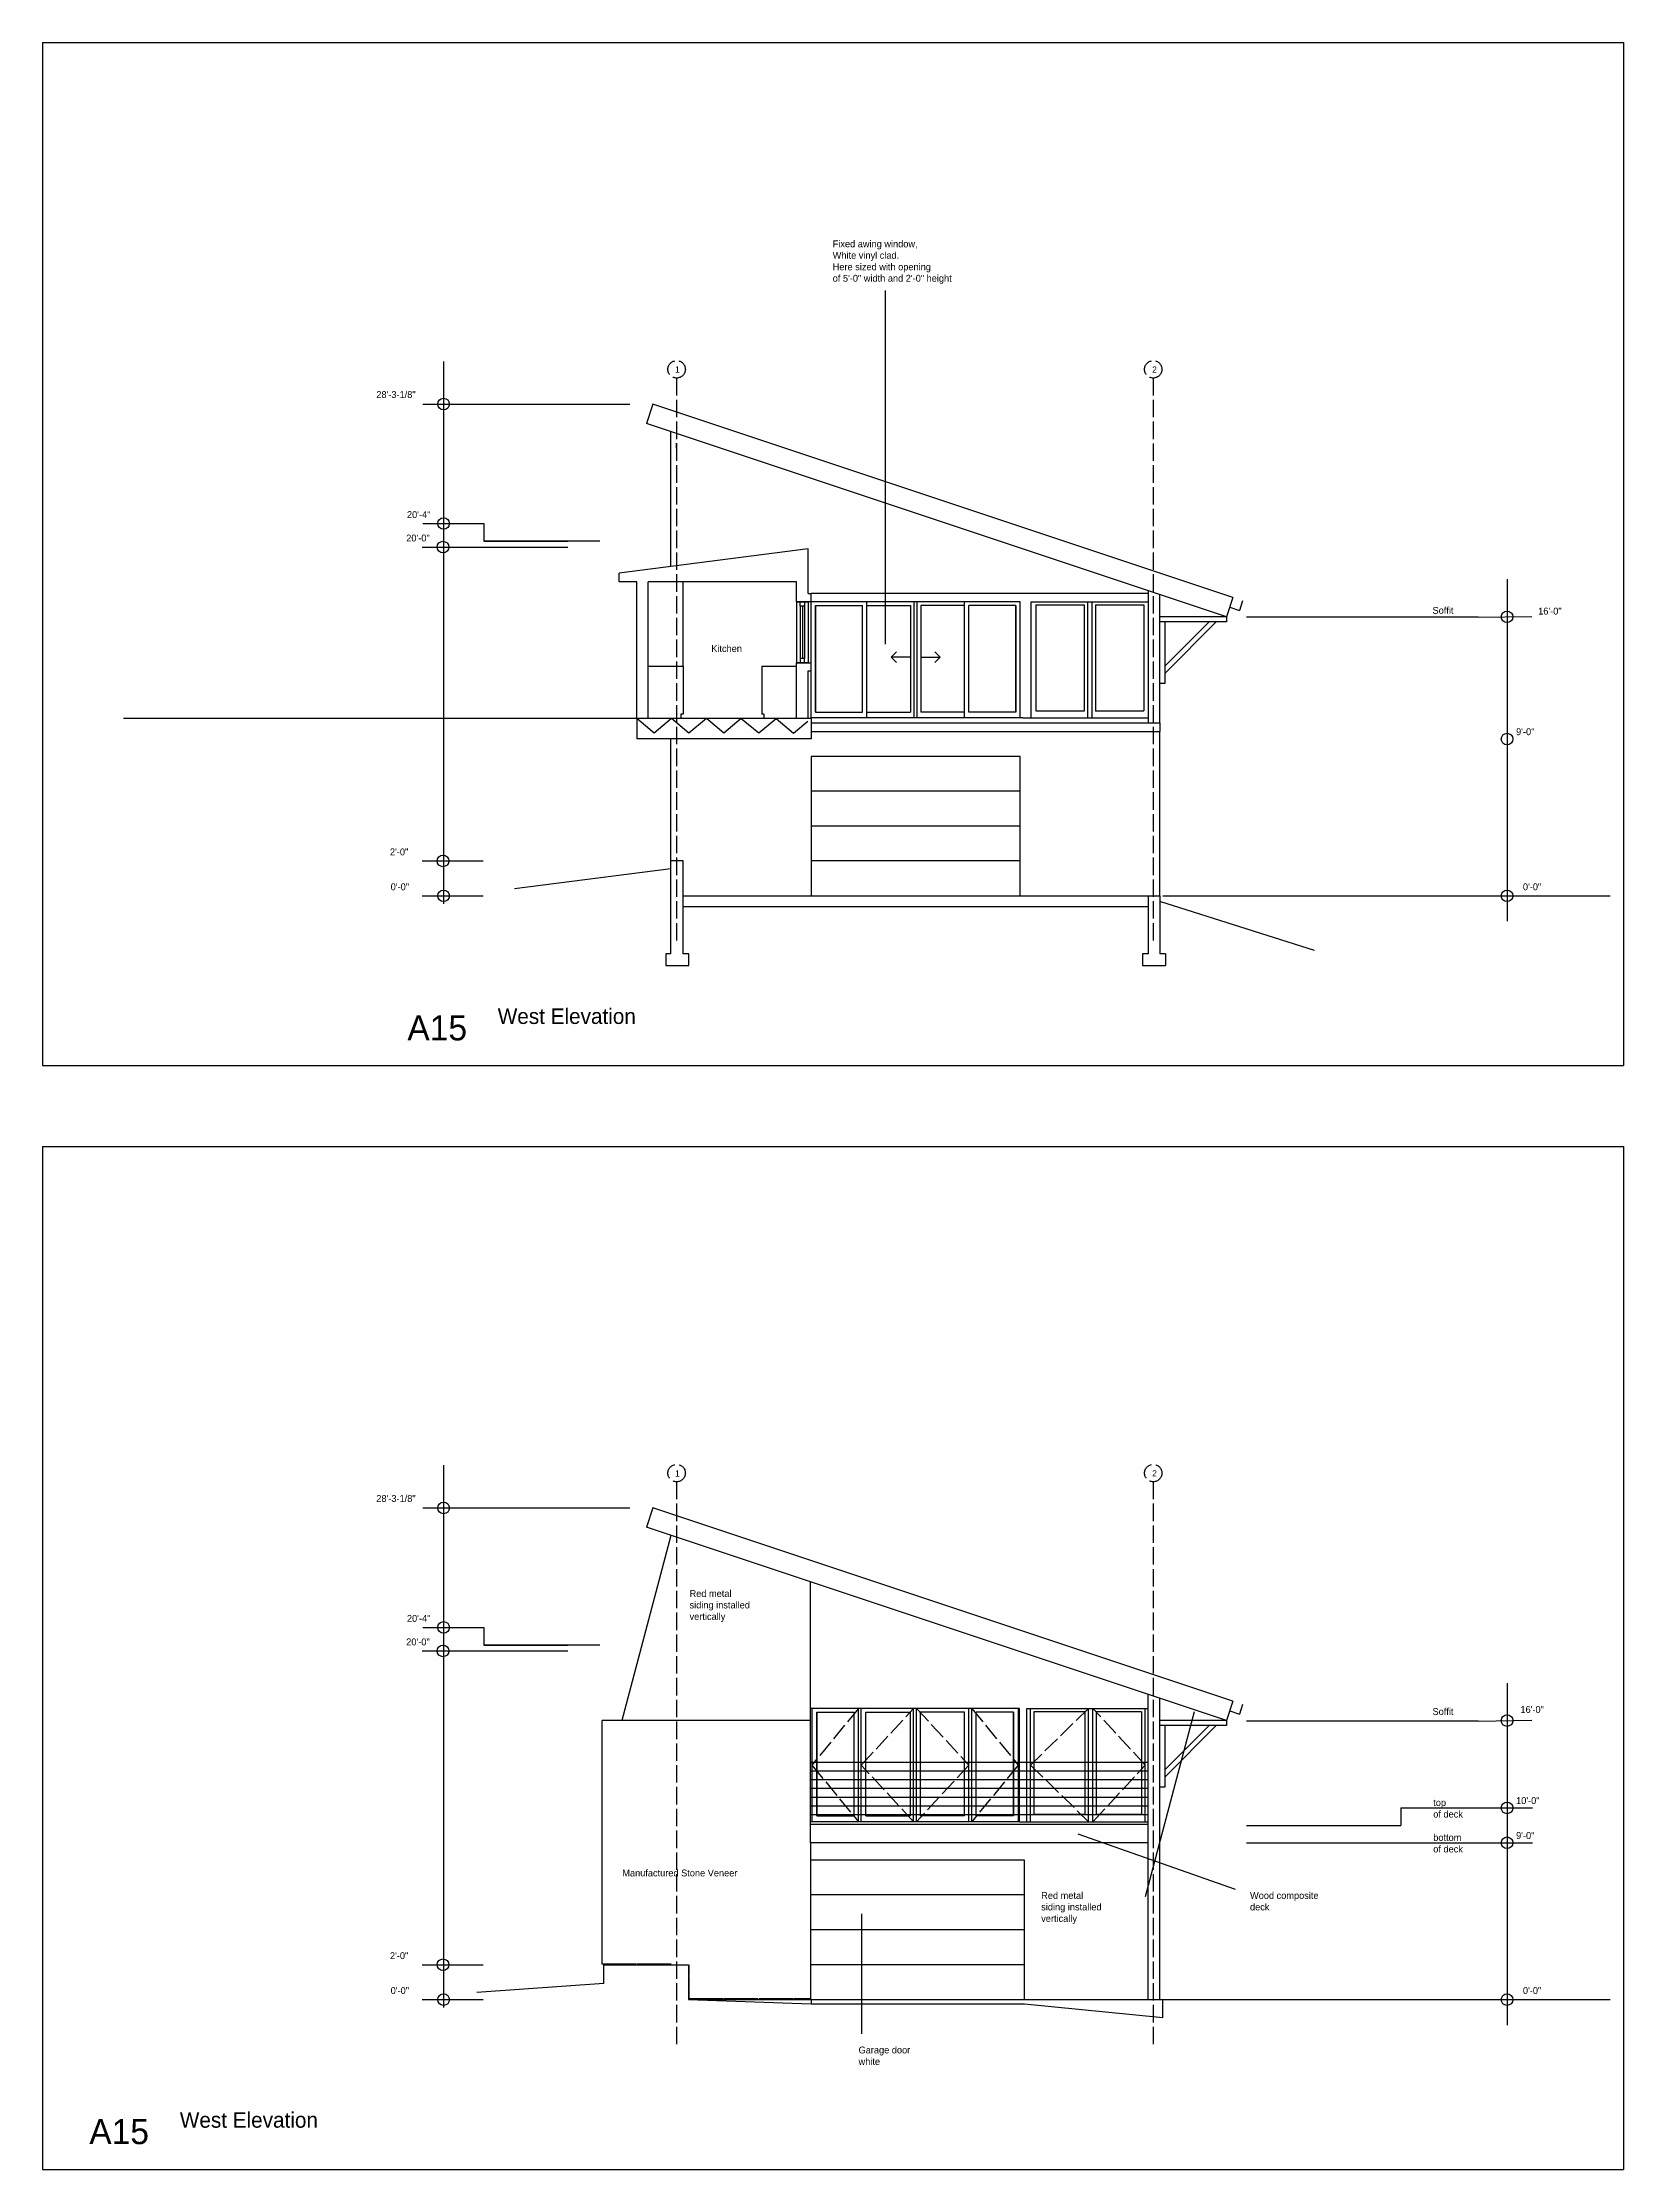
# Model space of a CAD drawing. Header units: inches. Extents: x -173 to 6951, y -1067 to 3486.
# Drawn here: x 4564 to 5652, y -1067 to 396 of the extents above; entities that cross this region are included whole.
import ezdxf

# ---------------------------------------------------------------- set-up
doc = ezdxf.new("R2010")
doc.units = ezdxf.units.IN
doc.header["$MEASUREMENT"] = 0
doc.linetypes.add('ACAD_ISO02W100', pattern=[15, 12, -3])
for name, color, linetype in [('blocks', 251, 'Continuous'), ('const', 7, 'Continuous'), ('e1', 7, 'Continuous'), ('e2', 251, 'Continuous'), ('glassSwing', 172, 'ACAD_ISO02W100'), ('grid', 252, 'ACAD_ISO02W100'), ('millwork', 253, 'Continuous'), ('walls', 7, 'Continuous')]:
    doc.layers.add(name, color=color, linetype=linetype)

msp = doc.modelspace()

# ---------------------------------------------------------------- linework, layer by layer
for p, q in [((4564.2, 396.2), (4564.2, -307.8)), ((4564.2, 396.2), (5652.2, 396.2)), ((5652.2, 396.2), (5652.2, -307.8)), ((5005.1, -167), (4996.6, -167)), ((4564.2, -307.8), (5652.2, -307.8)), ((4564.2, -363.4), (4564.2, -1067.4)), ((4564.2, -363.4), (5652.2, -363.4)), ((5652.2, -363.4), (5652.2, -1067.4)), ((4564.2, -1067.4), (5652.2, -1067.4))]:
    msp.add_line(p, q)
at = {"layer": 'blocks'}
for p, q in [((4972.8, -926), (4949.3, -926)), ((4996.8, -926), (4973.3, -926)), ((5009.3, -934), (5009.3, -926.5)), ((5009.3, -942), (5009.3, -934.5)), ((5009.3, -950), (5009.3, -942.5)), ((5032.8, -950), (5009.3, -950)), ((5056.8, -950), (5033.3, -950)), ((5080.8, -950), (5057.3, -950)), ((5092.8, -950), (5081.3, -950))]:
    msp.add_line(p, q, dxfattribs=at)
at = {"layer": 'e1'}
for p, q in [((4984.2, 147.4), (4979.8, 134.1)), ((5091.2, 17), (5091.2, 47.7)), ((4973.1, 25), (4961.1, 25)), ((5083.2, 25), (4981.1, 25)), ((5091.2, 17), (5093.1, 17)), ((5083.2, 11.4), (5091.2, 11.4)), ((5093.1, 11.4), (5083.2, 11.4)), ((5085.7, 8.4), (5085.7, 11.4)), ((5088.7, 8.4), (5085.7, 8.4)), ((5087.2, 8.4), (5087.2, -27.6)), ((5088.7, 11.4), (5088.7, 8.4)), ((5383.4, 14.3), (5379, 1)), ((5390.1, 12.1), (5387.9, 5.4)), ((5088.7, -27.6), (5085.7, -27.6)), ((5085.7, -27.6), (5085.7, -30.6)), ((5088.7, -30.6), (5088.7, -27.6)), ((4981.1, -33), (5005.1, -33)), ((5005.1, -33), (5005.1, -66)), ((5059.2, -33), (5083.2, -33)), ((5059.2, -33), (5059.2, -66)), ((5083.2, -30.6), (5091.2, -30.6)), ((5091.2, -30.6), (5083.2, -30.6)), ((5091.2, -30.6), (5093.1, -30.6)), ((5091.2, -36.1), (5093.1, -36.1)), ((4973.1, -69), (4973.1, -83)), ((5005.1, -66), (5003.6, -66)), ((5003.6, -66), (5003.6, -69)), ((5060.7, -66), (5059.2, -66)), ((5060.7, -66), (5060.7, -69)), ((5093.1, -69), (5093.1, -83)), ((5093.1, -72), (5333.1, -72)), ((5333.1, -72), (5333.1, -78)), ((5093.1, -78), (5333.1, -78)), ((4984.2, -612.2), (4979.8, -625.5)), ((4996.6, -631.2), (4962.8, -758.5)), ((5092.8, -842.6), (5092.8, -663.1)), ((5383.4, -745.2), (5379, -758.5)), ((5356.8, -752.5), (5323.1, -879.8)), ((5390.1, -747.5), (5387.9, -754.1)), ((4950.6, -926.5), (5008.8, -926.5)), ((5008.8, -926.5), (5008.8, -950.5)), ((5008.8, -950.5), (5093.1, -953.5)), ((5093.1, -953.5), (5240, -953.5)), ((5240, -953.5), (5335.1, -962.9))]:
    msp.add_line(p, q, dxfattribs=at)
at = {"layer": 'e2'}
for p, q in [((5144.1, 225.5), (5144.1, -17.8)), ((4840.2, 176.7), (4840.2, -196.5)), ((4825.9, 147.4), (4968.5, 147.4)), ((4996.6, 35.6), (4996.6, 128.5)), ((5000.6, 117), (5000.6, 120.5)), ((5000.6, 120.5), (5000.6, 117)), ((4825.9, 65.2), (4867.9, 65.2)), ((4867.9, 65.2), (4867.9, 53)), ((4825.5, 49), (4925.8, 49)), ((4947.8, 53), (4867.9, 53)), ((4867.9, 53), (4925.8, 53)), ((5005.1, -33), (5005.1, 25)), ((5325.6, 17), (5093.1, 17)), ((5325.1, 19), (5325.1, -72)), ((5333.1, -72), (5333.1, 16.3)), ((5572.1, 26.8), (5572.1, -208.4)), ((5083.2, 11.4), (5083.2, -30.6)), ((5085.7, 8.4), (5085.7, -27.6)), ((5088.7, 8.4), (5088.7, -27.6)), ((5091.2, 11.4), (5091.2, -30.6)), ((5237.1, 11.4), (5093.1, 11.4)), ((5093.1, -68.6), (5093.1, 11.4)), ((5096.2, -64.6), (5096.2, 8.9)), ((5096.2, 8.9), (5096.2, -64.6)), ((5096.2, 8.9), (5128.4, 8.9)), ((5128.4, -64.6), (5128.4, 8.9)), ((5131.4, -68.6), (5131.4, 11.4)), ((5131.4, 8.9), (5161.6, 8.9)), ((5161.6, 8.9), (5161.6, -64.6)), ((5164.1, -68.6), (5164.1, 11.4)), ((5166.1, -68.6), (5166.1, 11.4)), ((5168.6, 8.9), (5168.6, -64.6)), ((5198.7, 8.9), (5168.6, 8.9)), ((5198.7, -68.6), (5198.7, 11.4)), ((5201.7, -64.6), (5201.7, 8.9)), ((5234, 8.9), (5201.7, 8.9)), ((5234, -64.6), (5234, 8.9)), ((5234, 8.9), (5234, -64.6)), ((5237.1, -68.6), (5237.1, 11.4)), ((5244.6, -68.6), (5244.6, 11.4)), ((5244.6, 11.4), (5325.1, 11.4)), ((5247.2, 11.4), (5322.4, 11.4)), ((5247.9, 9.2), (5247.9, -63.6)), ((5247.9, 9.2), (5281.1, 9.2)), ((5281.1, 9.2), (5281.1, -63.9)), ((5283.6, -68.6), (5283.6, 11.2)), ((5286.6, -68.6), (5286.6, 11.2)), ((5288.9, 9.2), (5288.9, -63.9)), ((5288.9, 9.2), (5322.1, 9.2)), ((5322.1, 9.2), (5322.1, -63.6)), ((5379, 1), (5333.1, 1)), ((5552.1, 0.7), (5392.8, 0.7)), ((5552.1, 0.7), (5589.2, 1.3)), ((5379, -2.5), (5333.1, -2.5)), ((5148.2, -26.8), (5151.9, -23.1)), ((5161.6, -26.8), (5148.2, -26.8)), ((5148.2, -26.8), (5151.9, -30.5)), ((5168.6, -26.8), (5182, -26.8)), ((5182, -26.8), (5178.3, -23.1)), ((5182, -26.8), (5178.3, -30.5)), ((4973.1, -69), (4619.9, -69)), ((4985.1, -79), (4973.1, -69)), ((4997.1, -69), (4985.1, -79)), ((5009.1, -79), (4997.1, -69)), ((5021.1, -69), (5009.1, -79)), ((5033.1, -79), (5021.1, -69)), ((5045.1, -69), (5033.1, -79)), ((5057.1, -79), (5045.1, -69.2)), ((5069.1, -69.2), (5057.1, -79)), ((5081.1, -79.2), (5069.1, -69.2)), ((5090.9, -71.1), (5081.1, -79.2)), ((5238.8, -68.6), (5093.1, -68.6)), ((5096.2, -64.6), (5128.4, -64.6)), ((5131.4, -64.6), (5161.6, -64.6)), ((5198.7, -64.6), (5168.6, -64.6)), ((5234, -64.6), (5201.7, -64.6)), ((5238.8, -68.6), (5325.1, -68.6)), ((5247.2, -68.6), (5325.1, -68.6)), ((5247.9, -63.6), (5281.1, -63.6)), ((5288.9, -63.6), (5322.1, -63.6)), ((4996.6, -167), (4996.6, -83)), ((5333.1, -191), (5333.1, -78)), ((5237.1, -95), (5093.1, -95)), ((5237.1, -191), (5237.1, -95)), ((5237.1, -119), (5093.1, -119)), ((5237.1, -143), (5093.1, -143)), ((4825.5, -167), (4867.4, -167)), ((5237.1, -167), (5093.1, -167)), ((4825.5, -191), (4867.4, -191)), ((5335.1, -191), (5643, -191)), ((5557.4, -191), (5599.3, -191)), ((4840.2, -582.8), (4840.2, -956)), ((4825.9, -612.2), (4968.5, -612.2)), ((4825.9, -694.4), (4867.9, -694.4)), ((4867.9, -694.4), (4867.9, -706.6)), ((4825.5, -710.5), (4925.8, -710.5)), ((4947.8, -706.6), (4867.9, -706.6)), ((4867.9, -706.6), (4925.8, -706.6)), ((5572.1, -732.8), (5572.1, -968)), ((5236.6, -750.1), (5092.8, -750.1)), ((5093.7, -750.1), (5093.7, -828.1)), ((5097, -824.1), (5097, -752.6)), ((5097, -752.6), (5097, -824.1)), ((5097, -752.6), (5122.7, -752.6)), ((5122.7, -824.1), (5122.7, -752.6)), ((5125.7, -828.1), (5125.7, -750.1)), ((5127.7, -828.1), (5127.7, -750.1)), ((5130.7, -824.1), (5130.7, -752.6)), ((5130.7, -752.6), (5161.2, -752.6)), ((5161.2, -752.6), (5161.2, -824.1)), ((5163.7, -828.1), (5163.7, -750.1)), ((5165.7, -828.1), (5165.7, -750.1)), ((5168.2, -752.6), (5168.2, -824.1)), ((5198.7, -752.6), (5168.2, -752.6)), ((5198.7, -824.1), (5198.7, -752.6)), ((5201.7, -828.1), (5201.7, -750.1)), ((5203.7, -828.1), (5203.7, -750.1)), ((5206.7, -824.1), (5206.7, -752.6)), ((5232.5, -752.6), (5206.7, -752.6)), ((5232.5, -752.6), (5232.5, -824.1)), ((5232.5, -824.1), (5232.5, -752.6)), ((5235.7, -750.1), (5235.7, -828.1)), ((5236.6, -828.1), (5236.6, -750.1)), ((5241.6, -828.1), (5241.6, -750.1)), ((5241.6, -750.1), (5324.6, -750.1)), ((5244.1, -828.1), (5244.1, -750.1)), ((5244.1, -750.1), (5323.1, -750.1)), ((5246.4, -752.4), (5246.4, -823.2)), ((5281.6, -752.4), (5246.4, -752.4)), ((5281.6, -752.4), (5281.6, -823.2)), ((5284.1, -828.1), (5284.1, -750.1)), ((5287.1, -828.1), (5287.1, -750.1)), ((5289.3, -752.4), (5289.3, -823.2)), ((5320.6, -752.4), (5289.3, -752.4)), ((5320.6, -752.4), (5320.6, -823.2)), ((5323.1, -828.1), (5323.1, -750.1)), ((5379, -758.5), (5333.1, -758.5)), ((5552.1, -758.9), (5392.8, -758.9)), ((5552.1, -758.9), (5589.2, -758.2)), ((5379, -762), (5333.1, -762)), ((5092.8, -787.1), (5325.1, -787.1)), ((5092.8, -793.1), (5325.1, -793.1)), ((5092.8, -799.1), (5325.1, -799.1)), ((5092.8, -805.1), (5325.1, -805.1)), ((5092.8, -811.1), (5325.1, -811.1)), ((5092.8, -817.1), (5325.1, -817.1)), ((5499.1, -818.6), (5589.6, -818.6)), ((5499.1, -818.6), (5499.1, -830.6)), ((5092.8, -823.1), (5325.1, -823.1)), ((5236.6, -828.1), (5092.8, -828.1)), ((5097, -824.1), (5122.7, -824.1)), ((5130.7, -824.1), (5161.2, -824.1)), ((5198.7, -824.1), (5168.2, -824.1)), ((5232.5, -824.1), (5206.7, -824.1)), ((5236.6, -828.1), (5325.1, -828.1)), ((5244.1, -828.1), (5324.6, -828.1)), ((5281.6, -823.2), (5246.4, -823.2)), ((5320.6, -823.2), (5289.3, -823.2)), ((5392.8, -830.6), (5499.1, -830.6)), ((5385.1, -874.7), (5277, -836.6)), ((5392.8, -842.6), (5589.6, -842.6)), ((5240, -854.5), (5092.8, -854.5)), ((5240, -950.5), (5240, -854.5)), ((5240, -878.5), (5092.8, -878.5)), ((5127.9, -891.4), (5127.9, -974)), ((5240, -902.5), (5092.8, -902.5)), ((4825.5, -926.5), (4867.4, -926.5)), ((5240, -926.5), (5092.8, -926.5)), ((4825.5, -950.5), (4867.4, -950.5)), ((5093.1, -950.5), (5093.1, -953.5)), ((5335.1, -950.5), (5643, -950.5)), ((5557.4, -950.5), (5599.3, -950.5))]:
    msp.add_line(p, q, dxfattribs=at)
for centre in [(4840.2, 147.4), (4840.2, 65.2), (4839.8, 49), (5572.1, 1), (5572.1, -83.1), (4839.8, -167), (4840.2, -191), (5572.1, -191), (4840.2, -612.2), (4840.2, -694.4), (4839.8, -710.6), (5572.1, -758.5), (5572.1, -818.6), (5572.1, -842.6), (4839.8, -926.5), (4840.2, -950.5), (5572.1, -950.5)]:
    msp.add_circle(centre, 4, dxfattribs=at)
at = {"layer": 'glassSwing'}
for p, q in [((5125.7, -750.1), (5093.7, -789.1)), ((5127.7, -789.1), (5163.7, -750.1)), ((5165.7, -750.1), (5201.7, -789.1)), ((5203.7, -750.1), (5235.7, -789.1)), ((5284.1, -750.1), (5244.1, -789.1)), ((5323.1, -789.1), (5287.1, -750.1)), ((5093.7, -789.1), (5125.7, -828.1)), ((5163.7, -828.1), (5127.7, -789.1)), ((5201.7, -789.1), (5165.7, -828.1)), ((5235.7, -789.1), (5203.7, -828.1)), ((5244.1, -789.1), (5284.1, -828.1)), ((5287.1, -828.1), (5323.1, -789.1))]:
    msp.add_line(p, q, dxfattribs=at)
at = {"layer": 'grid'}
for p, q in [((5000.6, 165.3), (5000.6, -223.6)), ((5328.6, 165.3), (5328.6, -223.6)), ((5000.6, -594.2), (5000.6, -983.2)), ((5328.6, -594.2), (5328.6, -983.2))]:
    msp.add_line(p, q, dxfattribs=at)
for centre in [(5000.6, 171.3), (5328.6, 171.3), (5000.6, -588.2), (5328.6, -588.2)]:
    msp.add_circle(centre, 6, dxfattribs=at)
at = {"layer": 'millwork'}
for p, q in [((5379, 1), (5379, -2.5)), ((5336.6, -2.5), (5336.6, -44.9)), ((5372, -2.5), (5336.6, -37.9)), ((5367.1, -2.5), (5336.6, -33)), ((5336.6, -44.9), (5333.1, -44.9)), ((5093.1, -95), (5093.1, -191)), ((5379, -758.5), (5379, -762)), ((5336.6, -762), (5336.6, -804.4)), ((5372, -762), (5336.6, -797.4)), ((5367.1, -762), (5336.6, -792.5)), ((5336.6, -804.4), (5333.1, -804.4))]:
    msp.add_line(p, q, dxfattribs=at)
at = {"layer": 'walls'}
for p, q in [((5383.4, 14.3), (4984.2, 147.4)), ((5379, 1), (4979.8, 134.1)), ((5091.2, 47.7), (4961.1, 31)), ((4961.1, 25), (4961.1, 31)), ((4973.1, -69), (4973.1, 25)), ((4981.1, -69), (4981.1, 25)), ((5083.2, 11.4), (5083.2, 25)), ((5093.1, 11.4), (5093.1, 17)), ((5381.2, 7.7), (5387.9, 5.4)), ((5083.2, -69), (5083.2, -30.6)), ((5091.2, -69), (5091.2, -36.1)), ((5093.1, -36.1), (5093.1, -30.6)), ((5093.1, -69), (4973.1, -69)), ((5093.1, -83), (4973.1, -83)), ((4996.6, -172.5), (4889.1, -186.1)), ((4996.6, -172.5), (4996.6, -167)), ((4996.6, -231), (4996.6, -172.5)), ((5005.1, -231), (5005.1, -167)), ((5005.1, -191), (5333.1, -191)), ((5325.1, -198.5), (5005.1, -198.5)), ((5325.1, -191), (5325.1, -231)), ((5333.1, -191), (5333.1, -210.5)), ((5333.1, -193.8), (5333.1, -231)), ((5439.6, -228.5), (5333.1, -195)), ((4996.6, -231), (4993.1, -231)), ((4993.1, -231), (4993.1, -239)), ((5009.1, -231), (5005.1, -231)), ((5009.1, -239), (5009.1, -231)), ((5325.1, -231), (5321.1, -231)), ((5321.1, -231), (5321.1, -239)), ((5337.1, -231), (5333.1, -231)), ((5337.1, -231), (5337.1, -239)), ((4993.1, -239), (5009.1, -239)), ((5321.1, -239), (5337.1, -239)), ((5333.1, -239), (5337.1, -239)), ((5383.4, -745.2), (4984.2, -612.2)), ((5379, -758.5), (4979.8, -625.5)), ((5325.1, -950.6), (5325.1, -740.6)), ((5333.1, -950.5), (5333.1, -743.2)), ((4949.3, -926), (4949.3, -758.5)), ((5092.8, -758.5), (4949.3, -758.5)), ((5381.2, -751.9), (5387.9, -754.1)), ((5325.1, -830.1), (5092.8, -830.1)), ((5325.1, -842.6), (5092.8, -842.6)), ((5092.8, -842.6), (5092.8, -950.5)), ((4950.6, -939.5), (4950.6, -926.5)), ((4950.6, -939.5), (4863.1, -945.7)), ((5008.8, -950.5), (5335.1, -950.5)), ((5335.1, -962.9), (5335.1, -950.5))]:
    msp.add_line(p, q, dxfattribs=at)

# ---------------------------------------------------------------- texts
at = {"layer": 'const', "attachment_point": 1}
for s, insert, char_height, width in [('Fixed awing window,^JWhite vinyl clad.^JHere sized with opening^Jof 5\'-0" width and 2\'-0" height', (5108, 260), 4.736, 1805.775), ('1', (4999.5, 173.3), 4.26, 1625.197), ('2', (5327.9, 173.3), 4.26, 1625.197), ('28\'-3-1/8"', (4793.9, 156.3), 4.74, 1805.775), ('20\'-4"', (4815, 73.7), 4.74, 1805.775), ('20\'-0"', (4814.5, 57.6), 4.74, 1805.775), ('Soffit', (5520.8, 7.8), 4.74, 1805.775), ('16\'-0"', (5593.5, 7.3), 4.74, 1805.775), ('Kitchen', (5024.4, -18.5), 4.74, 1805.775), ('9\'-0"', (5578.3, -75.7), 4.74, 1805.775), ('2\'-0"', (4803.3, -158.4), 4.74, 1805.775), ('0\'-0"', (4803.8, -182.4), 4.74, 1805.775), ('0\'-0"', (5583, -182.4), 4.74, 1805.775), ('A15', (4815.3, -273.2), 17.26, 6582.049), ('West Elevation', (4877.5, -268.5), 10.656, 4062.993), ('1', (4999.5, -586.3), 4.26, 1625.197), ('2', (5327.9, -586.2), 4.26, 1625.197), ('28\'-3-1/8"', (4793.9, -603.3), 4.74, 1805.775), ('Red metal^Jsiding installed^Jvertically', (5009.5, -668.7), 4.736, 1805.775), ('20\'-4"', (4815, -685.8), 4.74, 1805.775), ('20\'-0"', (4814.5, -702), 4.74, 1805.775), ('Soffit', (5520.8, -749.9), 4.74, 1805.775), ('16\'-0"', (5581.3, -748.5), 4.74, 1805.775), ('top^Jof deck', (5521.3, -812.6), 4.736, 1805.775), ('10\'-0"', (5578.3, -811.2), 4.74, 1805.775), ('bottom^Jof deck', (5521.3, -836.6), 4.736, 1805.775), ('9\'-0"', (5578.3, -835.2), 4.74, 1805.775), ('Manufactured Stone Veneer', (4963.2, -861), 4.736, 1805.775), ('Red metal^Jsiding installed^Jvertically', (5251.5, -876.5), 4.736, 1805.775), ('Wood composite^Jdeck', (5395.2, -876.5), 4.736, 1805.775), ('2\'-0"', (4803.3, -917.9), 4.74, 1805.775), ('0\'-0"', (4803.8, -941.9), 4.74, 1805.775), ('0\'-0"', (5583, -941.9), 4.74, 1805.775), ('Garage door^Jwhite', (5125.8, -982.8), 4.736, 1805.775), ('A15', (4596.4, -1032.7), 17.26, 6582.049), ('West Elevation', (4658.7, -1028), 10.656, 4062.993)]:
    msp.add_mtext(s, dxfattribs=dict(at, insert=insert, char_height=char_height, width=width))

doc.saveas('drawing.dxf')
